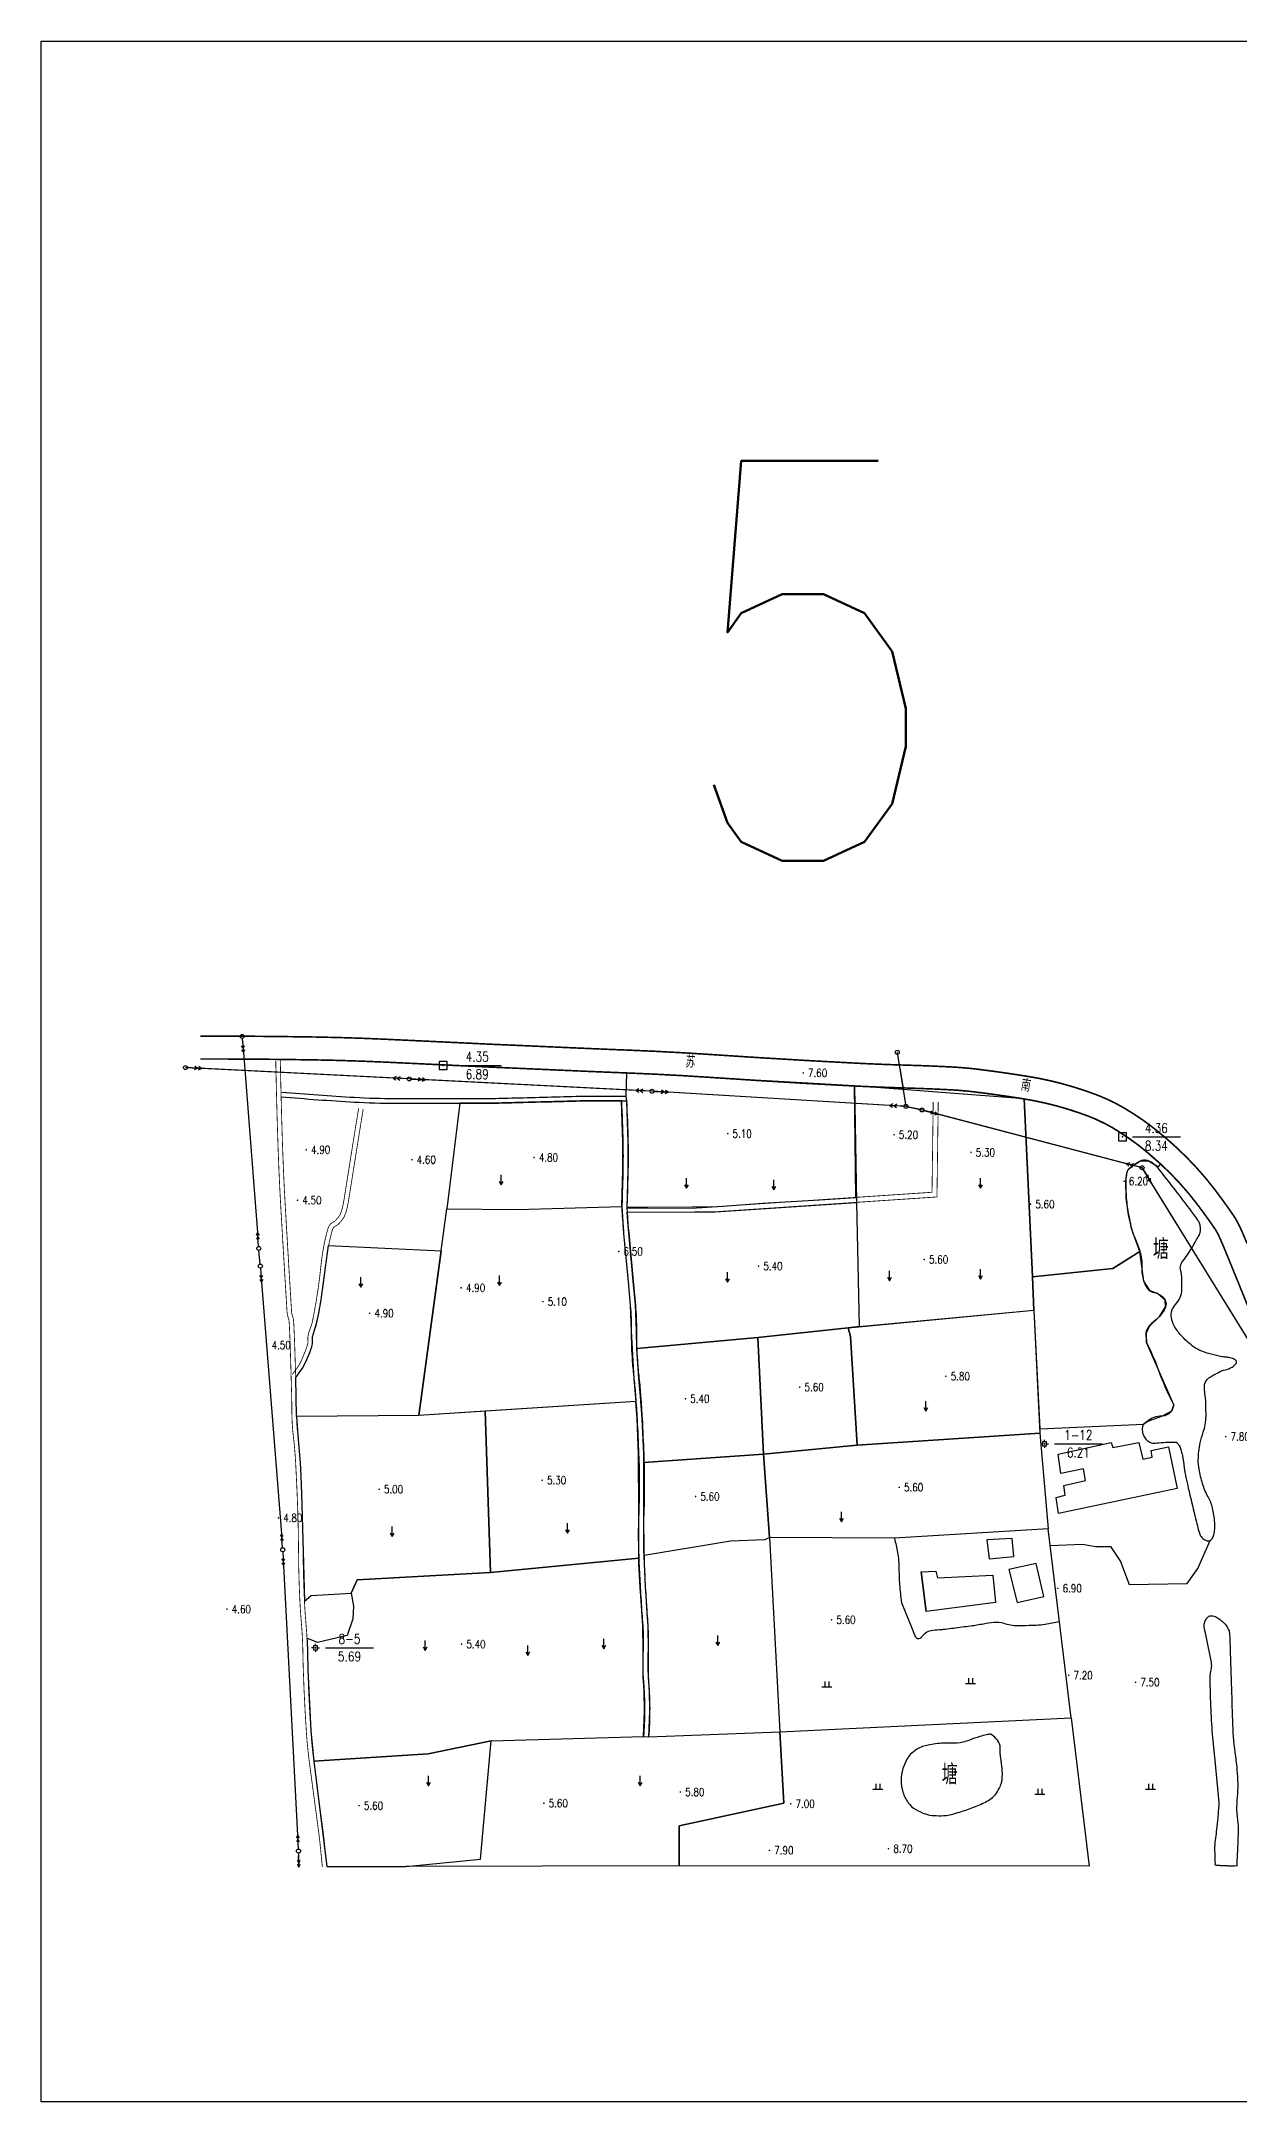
# Model space of a CAD drawing. Extents: x 53960 to 54529, y 63941 to 64456.
# Drawn here: x 53960 to 54259, y 63941 to 64456 of the extents above; entities that cross this region are included whole.
import ezdxf
from ezdxf.enums import TextEntityAlignment as Align

# ---------------------------------------------------------------- set-up
doc = ezdxf.new("R2010")
doc.units = 0
doc.header["$PDSIZE"] = 0.2
doc.linetypes.add('X2', pattern=[10, 8, -2])
doc.linetypes.add('X3', pattern=[5, 4, -1])
doc.layers.get('0').update_dxf_attribs({"linetype": 'CONTINUOUS'})
doc.layers.add('ASSIST', color=7, linetype='CONTINUOUS', plot=False)
for name, color, linetype in [('DLSS', 4, 'CONTINUOUS'), ('DMTZ', 3, 'CONTINUOUS'), ('GCD', 1, 'CONTINUOUS'), ('GXYZ', 2, 'CONTINUOUS'), ('JMD', 6, 'CONTINUOUS'), ('KZD', 1, 'CONTINUOUS'), ('SXSS', 5, 'CONTINUOUS'), ('ZBTZ', 3, 'CONTINUOUS')]:
    doc.layers.add(name, color=color, linetype=linetype)
doc.styles.add('HZ', font='rs.shx', dxfattribs={"width": 0.8, "bigfont": 'hztxt.shx'})
doc.linetypes.add('10421', pattern='A,2,[150,AAA.SHX,S=1,R=0,X=0,Y=1],1e-11', length=2)
doc.linetypes.add('1161', pattern='A,0,[149,AAA.SHX,S=0.15,R=0,X=0,Y=0],-1.6', length=1.6)
doc.linetypes.add('833', pattern='A,2,[150,AAA.SHX,S=0.8,R=0,X=0,Y=0.8],2,[150,AAA.SHX,S=2,R=0,X=0,Y=2],1e-11', length=4)
doc.linetypes.add('833a', pattern='A,2,[150,AAA.SHX,S=0.8,R=0,X=0,Y=0],2,[150,AAA.SHX,S=2,R=0,X=0,Y=0],1e-11', length=4)
picture_1 = doc.add_image_def('image1.bmp', size_in_pixel=(2012, 1793))

# ---------------------------------------------------------------- blocks, each defined once
blk = doc.blocks.new('gc170')
at = {"linetype": 'Continuous'}
blk.add_circle((0, 0), 0.5, dxfattribs=at)
blk = doc.blocks.new('gc013a')
at = {"linetype": 'Continuous'}
blk.add_line((0.5, 0), (4, 0), dxfattribs=at)
at = {"linetype": 'Continuous', "flags": 128}
for points in [[(2.31, -0.4), (3, 0), (2.31, 0.4)], [(3.31, -0.4), (4, 0), (3.31, 0.4)]]:
    blk.add_lwpolyline(points, dxfattribs=at)
blk = doc.blocks.new('GC200')
at = {"linetype": 'Continuous', "const_width": 0.2, "flags": 128}
blk.add_lwpolyline([(-0.1, 0, 1), (0.1, 0, 1)], format="xyb", close=True, dxfattribs=at)
blk = doc.blocks.new('gc259')
at = {"linetype": 'Continuous', "flags": 128}
for points in [[(-0.5, 0), (-1, 0)], [(-0.5, -0.5), (0.5, -0.5), (0.5, 0.5), (-0.5, 0.5), (-0.5, -0.5)], [(0, 0.5), (0, 1)], [(0.5, 0), (1, 0)], [(0, -0.5), (0, -1)]]:
    blk.add_lwpolyline(points, dxfattribs=at)
at = {"linetype": 'Continuous'}
blk.add_point((0, 0), dxfattribs=at)
blk = doc.blocks.new('gc261')
blk.add_lwpolyline([(-1, -1), (1, -1), (1, 1), (-1, 1)], close=True)
blk.add_point((0, 0))
blk = doc.blocks.new('gc120')
for p, q in [((-0.5, 0.87), (0, 0)), ((0, 0), (0, 2.5)), ((0, 0), (0.5, 0.87))]:
    blk.add_line(p, q)
blk = doc.blocks.new('gc119')
for p, q in [((-1.25, 0), (1.25, 0)), ((-0.5, 1.3), (-0.5, 0)), ((0.5, 1.3), (0.5, 0))]:
    blk.add_line(p, q)

msp = doc.modelspace()

# ---------------------------------------------------------------- linework, layer by layer
at = {"linetype": 'Continuous', "flags": 128}
msp.add_lwpolyline([(54027.78, 64026.42), (54031.05, 64000.05)], dxfattribs=at)
at = {"layer": 'ASSIST', "linetype": 'Continuous', "flags": 128}
for points in [[(54173.65, 64203.57), (54175.81, 64190.07)], [(54386.31, 64000.15), (54339.81, 64035.16), (54291.7, 64072.44), (54266.88, 64122.85), (54234.86, 64174.73), (54179.83, 64189.17), (54175.81, 64190.07), (54112.35, 64193.86), (54051.63, 64196.94), (53995.71, 64199.78)]]:
    msp.add_lwpolyline(points, dxfattribs=at)
at = {"layer": 'DLSS', "linetype": 'Continuous', "flags": 128}
for points, const_width in [([(53999.39, 64207.64, -0.004565), (54028.13, 64207.41, -0.007392), (54045.98, 64206.84, -0.000122), (54071.14, 64205.65, 0.000838), (54074.79, 64205.49, 0.000111), (54097.33, 64204.5, 0.000607), (54101.43, 64204.33, 0.000861), (54102.84, 64204.27, -0.000364), (54106.23, 64204.14, -0.007144), (54127.1, 64203.03, 0.004085), (54163.21, 64200.88, 0.005707), (54175.26, 64200.4, -0.005833), (54187.31, 64199.92, -0.017954), (54193.82, 64199.35, -0.008928), (54206.22, 64197.58, -0.025484), (54214.89, 64195.73, -0.025097), (54223.44, 64192.98, -0.041473), (54230.16, 64189.78, -0.032899), (54237.56, 64184.79, -0.032222), (54245.98, 64177.35, -0.033319), (54253.15, 64169.12, -0.012694), (54257.7, 64162.81, -0.043034), (54259.27, 64160.02, -0.009657), (54261.11, 64155.77, -0.001719)], 0.4), ([(54019.41, 64201.58, 0.003935), (54020, 64179.28, 0.005903), (54020.69, 64164.43, 0.000808), (54022.22, 64138.87, 0.033636), (54022.3, 64138.26, 0.038339), (54022.55, 64137.38, -0.058342), (54022.69, 64136.79, -0.017544), (54022.81, 64135.21, -0.003937), (54023.08, 64128.18, -0.000357), (54023.33, 64119.86, -0.001335), (54023.39, 64117.64, -0.00525), (54023.42, 64114.98, 0.005635), (54023.45, 64112.51, 0.023433), (54023.8, 64107.76, -0.016239), (54024.39, 64100.93, -0.00146), (54024.55, 64097.75, -0.00103), (54024.75, 64093.24, -0.009768), (54025.1, 64078.83, 0.011337), (54025.44, 64066.41, 0.00907), (54025.81, 64060.98, -0.010919), (54026.11, 64056.47, -0.006682), (54026.19, 64053.71, 0.004106), (54026.29, 64049.24, 0.008193), (54027.04, 64033.94, 0.016602), (54027.78, 64026.42, 0.000159), (54028.38, 64021.89, 0.000179), (54028.92, 64017.86, 0.000088), (54029.17, 64016.02, -0.000025), (54030.02, 64009.63, -0.006644), (54030.42, 64006.29, -0.003571), (54031.05, 64000.05)], 0.2), ([(54040.13, 64189.38, 0.000283), (54039.03, 64182.57, 0.00056), (54038.48, 64179.13, 0.000243), (54037.04, 64170.05, -0.000659), (54036.5, 64166.71, -0.023609), (54035.96, 64164.1, -0.040118), (54035.44, 64162.62, -0.053243), (54035.09, 64162, -0.02608), (54034.18, 64160.88, -0.103392), (54033.13, 64160.1, 0.182644), (54032.59, 64159.56, 0.027554), (54032.39, 64159.05, 0.016848), (54032.14, 64158.18, 0.00524), (54031.77, 64156.61, 0.006473), (54031.5, 64155.33, 0.024395), (54030.68, 64149.81, -0.016676), (54029.6, 64141.71, -0.003717), (54029.03, 64138.41, -0.005345), (54028.58, 64136.11, -0.049223), (54027.97, 64134.14, 0.058503), (54027.49, 64132.46, 0.075778), (54027.47, 64131.5, -0.089043), (54027.44, 64130.68, -0.017936), (54027.27, 64130.02, -0.011324), (54026.94, 64128.99, -0.013691), (54026.76, 64128.51, -0.002818), (54025.8, 64126.21, -0.043572), (54024.94, 64124.6, -0.028101), (54023.28, 64122.33)], 0.2)]:
    msp.add_lwpolyline(points, format="xyb", dxfattribs=dict(at, const_width=const_width))
msp.add_lwpolyline([(53999.39, 64201.92, 0.4, 0.4, -0.004565), (54028.04, 64201.69, 0.4, 0.4, -0.007392), (54045.71, 64201.13, 0.4, 0.4, -0.000122), (54070.87, 64199.94, 0.4, 0.4, 0.000838), (54074.54, 64199.78, 0.4, 0.4, 0.000111), (54097.08, 64198.79, 0.4, 0.4, 0.000607), (54101.2, 64198.62, 0.4, 0.4, 0.000861), (54102.63, 64198.56, 0.4, 0.4, -0.000364), (54106.01, 64198.43, 0.4, 0.4, -0.007144), (54126.72, 64197.33, 0.4, 0.4, 0.004085), (54162.92, 64195.17, 0.4, 0.4, 0.005707), (54175.1, 64194.69, 0.4, 0.4, -0.005833), (54187.02, 64194.21, 0.4, 0.4, -0.017954), (54193.12, 64193.67, 0.4, 0.4, -0.008928), (54205.31, 64191.94, 0.4, 0.4, -0.025484), (54213.41, 64190.21, 0.4, 0.4, -0.025097), (54221.42, 64187.63, 0.4, 0.4, -0.041473), (54227.28, 64184.84, 0.4, 0.4, -0.032899), (54234.06, 64180.27, 0.4, 0.4, -0.032222), (54241.93, 64173.32, 0.4, 0.4, -0.033319), (54248.6, 64165.66, 0.4, 0.4, -0.012694), (54252.98, 64159.59, 0.4, 0.4, -0.043034), (54254.07, 64157.66, 0.4, 0.4, -0.009657), (54255.81, 64153.61, 0.4, 0.4, -0.001719), (54265.12, 64130.65, 0.4, 0.4, -0.006668)], format="xyseb", dxfattribs=at)
at = {"layer": 'DLSS', "linetype": 'X3', "const_width": 0.2, "flags": 128}
msp.add_lwpolyline([(54018.27, 64201.55, 0.003935), (54018.87, 64179.24, 0.005903), (54019.56, 64164.36, 0.000808), (54021.09, 64138.8, 0.033636), (54021.19, 64138.04, 0.038339), (54021.48, 64136.99, -0.058342), (54021.56, 64136.66, -0.017544), (54021.68, 64135.16, -0.003937), (54021.95, 64128.15, -0.000357), (54022.19, 64119.83, -0.001335), (54022.25, 64117.61, -0.00525), (54022.29, 64114.98, 0.005635), (54022.32, 64112.48, 0.023433), (54022.67, 64107.63, -0.016239), (54023.25, 64100.87, -0.00146), (54023.41, 64097.7, -0.00103), (54023.62, 64093.19, -0.009768), (54023.97, 64078.82, 0.011337), (54024.31, 64066.35, 0.00907), (54024.68, 64060.88, -0.010919), (54024.97, 64056.42, -0.006682), (54025.05, 64053.7, 0.004106), (54025.16, 64049.2, 0.008193), (54025.91, 64033.87, 0.016602), (54026.66, 64026.27, 0.000159), (54027.26, 64021.74, 0.000179), (54027.79, 64017.71, 0.000088), (54028.04, 64015.87, -0.000025), (54028.9, 64009.48, -0.006644), (54029.3, 64006.17, -0.003571), (54029.92, 63999.95, -0.003571)], format="xyb", dxfattribs=at)
msp.add_lwpolyline([(54182.64, 64191.18), (54182.34, 64168.6), (54128.13, 64164.97), (54106.11, 64164.87)], dxfattribs=at)
at = {"layer": 'DLSS', "linetype": 'Continuous', "const_width": 0.2, "flags": 128}
msp.add_lwpolyline([(54183.89, 64191.16), (54183.58, 64167.43), (54128.18, 64163.72), (54106.11, 64163.61)], dxfattribs=at)
at = {"layer": 'DLSS', "linetype": 'X2', "const_width": 0.2, "flags": 128}
msp.add_lwpolyline([(54038.99, 64189.56, 0.000283), (54037.88, 64182.75, 0.00056), (54037.33, 64179.31, 0.000243), (54035.89, 64170.23, -0.000659), (54035.36, 64166.89, -0.023609), (54034.84, 64164.39, -0.040118), (54034.38, 64163.08, -0.053243), (54034.15, 64162.68, -0.02608), (54033.32, 64161.65, -0.103392), (54032.65, 64161.16, 0.182644), (54031.53, 64160.04, 0.027554), (54031.29, 64159.4, 0.016848), (54031.02, 64158.46, 0.00524), (54030.64, 64156.86, 0.006473), (54030.36, 64155.55, 0.024395), (54029.53, 64149.92, -0.016676), (54028.46, 64141.9, -0.003717), (54027.89, 64138.61, -0.005345), (54027.45, 64136.35, -0.049223), (54026.9, 64134.59, 0.058503), (54026.34, 64132.65, 0.075778), (54026.33, 64131.34, -0.089043), (54026.31, 64130.93, -0.017936), (54026.16, 64130.35, -0.011324), (54025.84, 64129.37, -0.013691), (54025.68, 64128.95, -0.002818), (54024.73, 64126.66, -0.043572), (54023.97, 64125.23, -0.028101), (54022.39, 64123.07, -0.028101)], format="xyb", dxfattribs=at)
at = {"layer": 'DMTZ', "linetype": '10421', "flags": 128}
for points in [[(54141.7, 64082.28), (54144.26, 64033.76)], [(54119.09, 64000.22), (54119.13, 64010.21), (54145.29, 64015.9), (54144.26, 64033.76)]]:
    msp.add_lwpolyline(points, dxfattribs=at)
at = {"layer": 'GXYZ', "linetype": 'Continuous'}
for p, q in [((54010.18, 64203.56), (54013.72, 64158.54)), ((54047.64, 64197.14), (53999.71, 64199.58)), ((54108.35, 64194.06), (54055.63, 64196.74)), ((54174.29, 64199.62), (54175.18, 64194.02)), ((54171.82, 64190.31), (54116.34, 64193.62)), ((54175.93, 64190.05), (54179.72, 64189.19)), ((54230.99, 64175.75), (54183.7, 64188.15)), ((54264.77, 64126.26), (54236.96, 64171.33)), ((54014.39, 64150.57), (54014.07, 64154.13)), ((54014.74, 64146.16), (54019.7, 64083.24)), ((54020.22, 64075.26), (54023.75, 64007.92)), ((54024.02, 63999.92), (54023.98, 64002.57))]:
    msp.add_line(p, q, dxfattribs=at)
at = {"layer": 'JMD', "linetype": 'Continuous', "flags": 128}
for points in [[(54213.86, 64103.12), (54227.12, 64106.08), (54227.55, 64104.84), (54234.06, 64106.08), (54235.04, 64101.91), (54237.36, 64102.36), (54237.16, 64104.08), (54241.42, 64104.99), (54243.62, 64094.56), (54214, 64088.34), (54213.36, 64092.31), (54215.63, 64092.85), (54215.27, 64095.33), (54220.67, 64096.59), (54220.22, 64099.43), (54214.57, 64098.34)], [(54196.04, 64081.75), (54196.61, 64077), (54202.78, 64077.58), (54202.41, 64082.03)], [(54179.66, 64073.76), (54183.27, 64073.89), (54183.72, 64072.25), (54197.53, 64072.91), (54198.19, 64066.08), (54180.87, 64063.8)], [(54179.66, 64073.76), (54180.87, 64063.8)], [(54201.55, 64074.34), (54203.6, 64066.05), (54210.31, 64067.53), (54208.39, 64075.84)]]:
    msp.add_lwpolyline(points, close=True, dxfattribs=at)
at = {"layer": 'KZD', "linetype": 'Continuous'}
for p, q in [((54062.64, 64200.3), (54074.64, 64200.3)), ((54232.43, 64182.42), (54244.43, 64182.42)), ((54212.92, 64105.72), (54224.92, 64105.72)), ((54030.71, 64054.76), (54042.71, 64054.76))]:
    msp.add_line(p, q, dxfattribs=at)
at = {"layer": 'SXSS', "linetype": '833a', "flags": 128}
for points in [[(54019.69, 64192.47, 0.007754), (54037.89, 64191.16, 0.013895), (54048.08, 64190.86, 0.000282), (54070.18, 64190.85, 0.004324), (54071.62, 64190.86, 0.002528), (54078.1, 64191.01, -0.001006), (54094.37, 64191.42, -0.005846), (54097.33, 64191.45, -0.002046), (54105.77, 64191.42)], [(54104.69, 64191.43, -0.00679), (54105.05, 64181.11, -0.010322), (54105.05, 64174.33, -0.004234), (54104.8, 64165.41, 0.024491), (54104.82, 64163.86, 0.003864), (54105.01, 64161.1, 0.003815), (54105.25, 64158.31), (54106.44, 64145.36), (54106.9, 64140.33, -0.02541), (54107.16, 64133.99, 0.02113), (54107.41, 64126.37, 0.00835), (54107.81, 64122, -0.008009), (54108.23, 64117.44, -0.005685), (54108.59, 64111.94, -0.003557), (54109, 64103.13, -0.019219), (54109.01, 64088.6, 0.021793), (54109.08, 64075.79, 0.001165), (54109.39, 64069.84, 0.002063), (54109.59, 64066.48, 0.003315), (54109.8, 64063.33, -0.003378), (54110.02, 64060.25, -0.025454), (54110.09, 64054.13, 0.022678), (54110.12, 64047.26, 0.004379), (54110.17, 64046.5, -0.00131), (54110.34, 64043.94, -0.018344), (54110.47, 64038.93, -0.01442), (54110.22, 64032.56)]]:
    msp.add_lwpolyline(points, format="xyb", dxfattribs=at)
at = {"layer": 'SXSS', "linetype": '833', "flags": 128}
for points in [[(54019.79, 64193.66, 0.007754), (54037.96, 64192.34, 0.013895), (54048.08, 64192.05, 0.000282), (54070.18, 64192.04, 0.004324), (54071.6, 64192.05, 0.002528), (54078.07, 64192.19, -0.001006), (54094.34, 64192.61, -0.005846), (54097.33, 64192.64, -0.002046), (54105.78, 64192.61, -0.002046)], [(54105.96, 64191.49, -0.00679), (54106.32, 64181.14, -0.010322), (54106.33, 64174.3, -0.004234), (54106.07, 64165.36, 0.024491), (54106.09, 64163.94, 0.003864), (54106.28, 64161.2, 0.003815), (54106.51, 64158.43), (54107.71, 64145.48), (54108.17, 64140.44, -0.02541), (54108.44, 64133.98, 0.02113), (54108.68, 64126.46, 0.00835), (54109.08, 64122.13, -0.008009), (54109.5, 64117.54, -0.005685), (54109.86, 64112, -0.003557), (54110.27, 64103.18, -0.019219), (54110.28, 64088.55, 0.021793), (54110.35, 64075.85, 0.001165), (54110.66, 64069.9, 0.002063), (54110.86, 64066.56, 0.003315), (54111.07, 64063.43, -0.003378), (54111.29, 64060.33, -0.025454), (54111.36, 64054.08, 0.022678), (54111.4, 64047.33, 0.004379), (54111.44, 64046.58, -0.00131), (54111.61, 64044.02, -0.018344), (54111.75, 64038.92, -0.01442), (54111.5, 64032.48, -0.01442)]]:
    msp.add_lwpolyline(points, format="xyb", dxfattribs=at)
at = {"layer": 'SXSS', "linetype": 'Continuous', "flags": 128}
for points in [[(54233.14, 64175.66, 0.025953), (54232.01, 64174.87, 0.046522), (54231.45, 64174.35, 0.127023), (54231.06, 64173.58, 0.048647), (54230.79, 64171.39, 0.02692), (54230.91, 64167.16, 0.026693), (54231.5, 64162.93, 0.005071), (54231.93, 64160.8, 0.008527), (54232.22, 64159.55, 0.043749), (54233.02, 64157.23, -0.028903), (54234.33, 64153.76, -0.092104), (54234.79, 64149.91, 0.101258), (54235.28, 64146.4, 0.060318), (54236.14, 64144.66, 0.107915), (54236.92, 64143.9, 0.107101), (54237.71, 64143.61, -0.08568), (54238.72, 64143.3, -0.06196), (54240.09, 64142.36, -0.108215), (54240.66, 64141.59, -0.097394), (54240.84, 64140.8, -0.093284), (54240.71, 64139.96, -0.056021), (54240.2, 64138.92, -0.037834), (54239.17, 64137.54, -0.057646), (54237.82, 64136.32, 0.069158), (54236.72, 64135.27, 0.047663), (54236.09, 64134.31, 0.063647), (54235.79, 64133.5, 0.07751), (54235.77, 64133.25, 0.008639), (54236, 64131.01, -0.034739), (54239.4, 64122.85, 0.023698), (54242.76, 64115.48, -0.030649), (54242.49, 64114.43, -0.067734), (54242.27, 64113.99, -0.250983), (54239.81, 64112.66, 0.171941), (54236.09, 64111.33, 0.011311), (54235.24, 64110.61, 0.063056), (54235.11, 64110.46, 0.109871), (54234.95, 64110.05, 0.049978), (54234.9, 64109.1, 0.085239), (54235.17, 64107.88, 0.089217), (54235.81, 64106.87, 0.075994), (54236.77, 64106.1, 0.13003), (54237.48, 64105.91, 0.026746), (54239.02, 64105.98, -0.017014), (54241.43, 64106.14, -0.003224), (54242.73, 64106.17, -0.012865), (54243.06, 64106.17, -0.166218), (54243.59, 64105.97, -0.104697), (54244.14, 64105.28, -0.040195), (54244.54, 64104.29, -0.027625), (54244.92, 64102.78, -0.01565), (54245.41, 64099.69, 0.020529), (54245.81, 64097.34, 0.004342), (54246.41, 64094.66, 0.001671), (54248.05, 64087.71, 0.005446), (54248.68, 64085.19, 0.007628), (54249.17, 64083.41, 0.113127), (54249.79, 64082.31, 0.113859), (54250.82, 64081.6, 0.095274), (54251.48, 64081.47, 0.13564), (54251.94, 64081.6, 0.119663), (54252.41, 64082.06, 0.079307), (54252.79, 64082.97, 0.040595), (54253.02, 64084.42, 0.036398), (54253.03, 64086.06, 0.021588), (54252.82, 64087.91, 0.022163), (54252.46, 64089.68, 0.066535), (54251.37, 64092.44, -0.055083), (54249.98, 64095.73, -0.028169), (54249.1, 64099.42, -0.046733), (54248.91, 64101.69, -0.024928), (54249.04, 64103.8, -0.023912), (54249.38, 64105.97, -0.038926), (54250.16, 64108.65, 0.055689), (54250.64, 64110.55, 0.01036), (54250.8, 64111.86, 0.01823), (54250.84, 64112.61, 0.01082), (54250.84, 64113.28, 0.002661), (54250.78, 64115.99, 0.029573), (54250.57, 64118.27, -0.038219), (54250.44, 64120.04, -0.100577), (54250.65, 64121.02, -0.094835), (54251.24, 64121.9, -0.056175), (54251.89, 64122.42, -0.021563), (54253.77, 64123.49, -0.059525), (54255.76, 64124.24, 0.073959), (54257.35, 64124.89, 0.102208), (54258.37, 64125.82, 0.282217), (54258.42, 64126.35, 0.152098), (54257.99, 64126.79, 0.073756), (54256.82, 64127.21, 0.025755), (54255.74, 64127.37, -0.021978), (54254.47, 64127.56, -0.026196), (54251.78, 64128.21, -0.025893), (54249.15, 64129.15, -0.071384), (54247.5, 64130.14, -0.035056), (54244.64, 64132.79, -0.061888), (54242.88, 64135.23, -0.087467), (54242.18, 64137.25, -0.235392), (54243.23, 64140.54, 0.192846), (54244.8, 64144.36, 0.006216), (54244.79, 64146.74, 0.013926), (54244.74, 64147.8, 0.05793), (54244.43, 64149.42, -0.141773), (54244.42, 64150.1, -0.098592), (54244.99, 64151.28, 0.030616), (54247.32, 64154.74, 0.002631), (54248.89, 64157.45, 0.013728), (54249.17, 64157.97, 0.074108), (54249.4, 64158.68, 0.057237), (54249.45, 64159.64, 0.062762), (54249.27, 64160.64, 0.065279), (54248.85, 64161.53, 0.016805), (54247.82, 64163.01, 0.004279), (54243.55, 64168.66, 0.002408), (54240.71, 64172.32, 0.004541), (54239.18, 64174.23, 0.052796), (54237.69, 64175.71, 0.078234), (54236.45, 64176.42, 0.091246), (54235.43, 64176.61, 0.103823), (54234.53, 64176.42, 0.021351), (54233.96, 64176.14, 0.0144)], [(54253.39, 64000.29, -0.449451), (54253.18, 64000.87, -0.001804), (54253.04, 64005.01, -0.008935), (54253.57, 64009.41, 0.014278), (54253.87, 64012.17, 0.003945), (54254.12, 64015.68, 0.040047), (54254.12, 64016.02), (54253.28, 64024.8), (54252.48, 64033.23, -0.011306), (54252.24, 64036.55, -0.005), (54251.94, 64044.05, -0.002869), (54251.91, 64045.19, -0.001833), (54251.88, 64046.98, -0.061574), (54252.17, 64049.55, 0.10952), (54252.19, 64051.02), (54250.84, 64057.65), (54250.38, 64059.89, -0.100962), (54250.38, 64060.61, -0.061423), (54250.76, 64061.73, -0.124953), (54251.4, 64062.5, -0.159644), (54252.16, 64062.75, -0.087055), (54252.91, 64062.61, -0.057051), (54253.95, 64062.09, -0.033392), (54255, 64061.3, -0.047421), (54255.63, 64060.63, -0.060986), (54256.49, 64059.22, -0.094548), (54256.73, 64058.18, -0.001871), (54256.78, 64057.01, -0.000898), (54256.87, 64054.57, -0.001446), (54257.19, 64044.57, 0.001588), (54257.48, 64035.47, 0.027303), (54258.19, 64027.61, -0.031093), (54258.76, 64020.71, -0.030506), (54258.62, 64017.4, 0.031491), (54258.5, 64014.2, 0.030322), (54258.78, 64010.83, -0.045951), (54258.9, 64008.61), (54258.74, 64004.35), (54258.57, 64001.11, -0.018333), (54258.54, 64000.24, -0.144886), (54258.08, 64000.2, 0.009394), (54257.54, 64000.16, -0.021136), (54257.3, 64000.15, -0.009317), (54256.87, 64000.15, -0.007071), (54256.31, 64000.18, -0.008897), (54255.9, 64000.21, 0.010939), (54255.56, 64000.23, 0.022915), (54255.2, 64000.23, -0.021662), (54254.81, 64000.23, -0.025073), (54254.47, 64000.26, 0.031354), (54254.19, 64000.28, 0.007859), (54254.05, 64000.28, -0.003456), (54253.71, 64000.28, -0.007701), (54253.62, 64000.28, -0.003103)], [(54197.07, 64033.13, 0.030342), (54195.96, 64032.97, 0.019457), (54194.27, 64032.54, 0.022052), (54191.68, 64031.66, -0.035026), (54190.04, 64031.14, -0.071886), (54187.2, 64030.89, 0.050839), (54183.19, 64030.7, 0.014477), (54181.36, 64030.37, 0.018658), (54179.96, 64030.02, 0.073309), (54178.54, 64029.37, 0.054251), (54176.9, 64028.03, 0.075773), (54176.06, 64026.87, 0.042572), (54175.08, 64024.52, 0.076817), (54174.64, 64021.62, 0.074428), (54175.08, 64018.63, 0.084781), (54176.41, 64016.01, 0.099826), (54178.26, 64014.33, 0.05308), (54180.71, 64013.2, 0.067721), (54182.79, 64012.8, 0.024542), (54185.24, 64012.78, 0.040507), (54186.71, 64012.97, 0.024465), (54188.81, 64013.52, 0.014363), (54192.32, 64014.72, 0.02211), (54195.67, 64016.16, 0.047162), (54197.14, 64017.05, 0.065293), (54198.19, 64018.06, 0.054482), (54199.12, 64019.54, 0.03121), (54199.69, 64020.9, 0.056804), (54199.86, 64021.69, 0.032794), (54199.92, 64023.36, 0.023154), (54199.75, 64025.71, 0.009219), (54199.57, 64026.96, -0.009687), (54199.41, 64028.15, -0.038165), (54199.37, 64028.98, 0.025213), (54199.35, 64030.24, 0.159992), (54198.32, 64032.07, 0.059124)]]:
    msp.add_lwpolyline(points, format="xyb", close=True, dxfattribs=at)
at = {"layer": 'ZBTZ', "linetype": '1161', "flags": 128}
for points in [[(54105.96, 64198.43), (54105.78, 64192.61), (54105.96, 64191.49), (54106.32, 64181.14), (54106.33, 64174.3), (54106.07, 64164.66), (54123.48, 64164.74), (54130.07, 64165.1), (54140.05, 64165.88), (54154.21, 64166.69), (54163.31, 64167.33), (54162.92, 64195.17)], [(54064.29, 64190.84), (54061.02, 64164.45), (54078.59, 64164.29), (54104.78, 64165.08), (54105.05, 64174.33), (54105.05, 64181.11), (54104.69, 64191.43), (54097.33, 64191.45), (54094.37, 64191.42), (54078.1, 64191.01), (54071.62, 64190.86), (54064.29, 64190.84)], [(54163.47, 64166.08), (54164.09, 64135.02), (54207.79, 64139.11), (54207.42, 64147.48), (54205.4, 64191.93), (54162.92, 64195.17)], [(54207.42, 64147.48), (54227.54, 64149.52), (54234.33, 64153.76), (54233.02, 64157.23), (54232.22, 64159.55), (54231.93, 64160.8), (54231.5, 64162.93), (54230.91, 64167.16), (54230.79, 64171.39), (54231.06, 64173.58), (54231.45, 64174.35), (54232.62, 64175.32), (54233.14, 64175.66), (54233.96, 64176.14), (54234.53, 64176.42), (54236.45, 64176.42), (54237.69, 64175.71), (54238.93, 64175), (54239.5, 64175.61), (54234.06, 64180.27), (54227.28, 64184.84), (54221.42, 64187.63), (54213.41, 64190.21), (54205.4, 64191.93)], [(54108.31, 64116.27), (54054.01, 64112.78), (54061.02, 64164.45), (54078.59, 64164.29), (54104.78, 64165.08), (54105.01, 64161.1), (54105.25, 64158.31), (54106.44, 64145.36), (54106.9, 64140.33), (54107.16, 64133.99), (54107.81, 64122), (54108.31, 64116.27)], [(54106.11, 64163.61), (54128.18, 64163.72), (54163.47, 64166.08), (54164.09, 64135.02), (54161.34, 64134.73), (54138.76, 64132.29), (54108.57, 64129.55), (54108.44, 64133.98), (54108.17, 64140.44), (54107.71, 64145.48), (54106.51, 64158.43), (54106.28, 64161.2)], [(54059.6, 64153.95), (54054.01, 64112.78), (54023.45, 64112.51), (54023.28, 64122.33), (54024.94, 64124.6), (54025.8, 64126.21), (54026.76, 64128.51), (54027.27, 64130.02), (54027.44, 64130.68), (54027.47, 64131.5), (54027.49, 64132.46), (54027.97, 64134.14), (54028.58, 64136.11), (54029.03, 64138.41), (54029.6, 64141.71), (54030.68, 64149.81), (54031.5, 64155.33)], [(54235.24, 64110.61), (54236.09, 64111.33), (54239.81, 64112.66), (54242.27, 64113.99), (54242.76, 64115.48), (54236, 64131.01), (54236, 64133.5), (54236.72, 64135.15), (54239.17, 64137.54), (54240.71, 64139.96), (54240.66, 64141.59), (54238.72, 64143.3), (54236.87, 64143.93), (54235.28, 64146.4), (54234.33, 64153.76), (54227.54, 64149.52), (54207.42, 64147.48), (54207.79, 64139.11), (54209.3, 64109.47)], [(54163.66, 64105.36), (54161.97, 64132.58), (54161.34, 64134.73), (54207.79, 64139.11), (54209.3, 64108.37), (54163.66, 64105.36)], [(54138.76, 64132.29), (54161.34, 64134.73), (54161.97, 64132.58), (54163.66, 64105.36), (54140.2, 64103.11)], [(54108.57, 64129.55), (54138.76, 64132.29), (54140.2, 64103.11), (54110.27, 64101.03), (54110.27, 64103.18), (54109.86, 64112), (54109.5, 64117.54), (54109.08, 64122.13)], [(54025.44, 64066.41), (54027.1, 64067.84), (54037.11, 64068.35), (54038.64, 64071.71), (54071.94, 64073.56), (54070.59, 64113.85), (54054.01, 64112.78), (54023.45, 64112.51), (54023.8, 64107.76), (54024.39, 64100.93), (54024.55, 64097.75), (54024.75, 64093.24), (54025.1, 64078.83)], [(54070.59, 64113.85), (54071.94, 64073.56), (54109.06, 64077.16), (54109.01, 64088.6), (54109, 64103.13), (54108.59, 64111.94), (54108.31, 64116.27)], [(54140.2, 64103.11), (54163.66, 64105.36), (54209.3, 64108.37), (54211.36, 64084.43), (54172.93, 64082.1), (54141.7, 64082.28)], [(54110.27, 64101.03), (54140.2, 64103.11), (54141.7, 64082.28), (54140.58, 64081.71), (54131.95, 64081.38), (54110.35, 64077.77), (54110.28, 64088.55), (54110.27, 64101.03)], [(54144.26, 64033.76), (54217.11, 64037.26), (54211.36, 64084.43), (54172.93, 64082.1), (54141.7, 64082.28), (54144.26, 64033.76)], [(54037.11, 64068.35), (54037.67, 64065.1), (54037.57, 64061.97), (54036.16, 64057.83), (54028.72, 64056.05), (54026.07, 64057.18), (54026.11, 64056.47), (54026.19, 64053.71), (54026.29, 64049.24), (54027.04, 64033.94), (54027.78, 64026.42), (54056.41, 64028.23), (54072.14, 64031.46), (54110.22, 64032.56), (54110.47, 64038.93), (54110.34, 64043.94), (54110.17, 64046.5), (54110.12, 64047.26), (54110.09, 64054.13), (54110.02, 64060.25), (54109.59, 64066.48), (54109.39, 64069.84), (54109.08, 64075.79), (54109.06, 64077.16), (54071.94, 64073.56), (54038.64, 64071.71)], [(54119.09, 64000.22), (54119.13, 64010.21), (54145.29, 64015.9), (54144.26, 64033.76), (54217.11, 64037.26), (54221.64, 64000.17)], [(54027.78, 64026.42), (54031.05, 64000.05), (54050.8, 64000.05), (54069.47, 64001.88), (54072.14, 64031.46), (54056.41, 64028.23), (54027.78, 64026.42)], [(54144.26, 64033.76), (54145.29, 64015.9), (54119.13, 64010.21), (54119.09, 64000.22), (54050.8, 64000.05), (54069.47, 64001.88), (54072.14, 64031.46), (54110.22, 64032.56), (54111.5, 64032.48), (54144.26, 64033.76)]]:
    msp.add_lwpolyline(points, close=True, dxfattribs=at)
for points in [[(54141.7, 64082.28), (54140.58, 64081.71), (54131.95, 64081.38), (54110.35, 64077.77), (54110.35, 64075.85), (54110.66, 64069.9), (54110.86, 64066.56), (54111.07, 64063.43), (54111.29, 64060.33), (54111.36, 64054.08), (54111.4, 64047.33), (54111.61, 64044.02), (54111.75, 64038.92), (54111.5, 64032.48), (54144.26, 64033.76)], [(54211.86, 64080.28), (54219.98, 64080.63), (54223.25, 64080.05), (54226.98, 64080.05), (54229.42, 64076.32), (54231.65, 64070.59), (54246.13, 64070.79), (54248.77, 64074.59), (54251.91, 64081.53)]]:
    msp.add_lwpolyline(points, dxfattribs=at)
msp.add_lwpolyline([(54172.93, 64082.1, -0.018195), (54173.74, 64078.57, -0.034031), (54173.97, 64076.64, -0.007105), (54174.1, 64073.12, 0.011734), (54174.19, 64070.98, 0.012132), (54174.61, 64066.61, 0.067129), (54174.8, 64065.83), (54177.04, 64060.33), (54178.16, 64057.59, 0.604681), (54179.75, 64057.44, -0.227316), (54182.55, 64059.13, -0.005029), (54184.73, 64059.32, 0.011323), (54185.7, 64059.42, 0.001694), (54187.71, 64059.67, 0.000805), (54191.94, 64060.23, 0.013312), (54195.22, 64060.75, -0.01709), (54197.78, 64061.14, -0.112119), (54200.29, 64060.87, 0.08006), (54203.76, 64060.27, 0.01036), (54204.95, 64060.29, 0.003608), (54208.37, 64060.42, 0.026521), (54210.64, 64060.64, 0.016884), (54214.18, 64061.31)], format="xyb", dxfattribs=at)

# ---------------------------------------------------------------- block references
at = {"layer": 'GCD', "linetype": 'Continuous'}
ref = msp.add_blockref('GC200', (54150.13, 64198.43, 7.6), dxfattribs=at)
ref.add_attrib('height', '7.60', dxfattribs={"linetype": 'Continuous', "height": 2, "style": 'HZ', "width": 0.8}).set_placement((54151.33, 64198.43, 7.6), align=Align.MIDDLE_LEFT)
ref = msp.add_blockref('GC200', (54025.9, 64179.23, 4.9), dxfattribs=at)
ref.add_attrib('height', '4.90', dxfattribs={"linetype": 'Continuous', "height": 2, "style": 'HZ', "width": 0.8}).set_placement((54027.1, 64179.23, 4.9), align=Align.MIDDLE_LEFT)
ref = msp.add_blockref('GC200', (54131.27, 64183.25, 5.1), dxfattribs=at)
ref.add_attrib('height', '5.10', dxfattribs={"linetype": 'Continuous', "height": 2, "style": 'HZ', "width": 0.8}).set_placement((54132.47, 64183.25, 5.1), align=Align.MIDDLE_LEFT)
ref = msp.add_blockref('GC200', (54172.86, 64182.99, 5.2), dxfattribs=at)
ref.add_attrib('height', '5.20', dxfattribs={"linetype": 'Continuous', "height": 2, "style": 'HZ', "width": 0.8}).set_placement((54174.06, 64182.99, 5.2), align=Align.MIDDLE_LEFT)
ref = msp.add_blockref('GC200', (54052.3, 64176.74, 4.6), dxfattribs=at)
ref.add_attrib('height', '4.60', dxfattribs={"linetype": 'Continuous', "height": 2, "style": 'HZ', "width": 0.8}).set_placement((54053.5, 64176.74, 4.6), align=Align.MIDDLE_LEFT)
ref = msp.add_blockref('GC200', (54082.85, 64177.3, 4.8), dxfattribs=at)
ref.add_attrib('height', '4.80', dxfattribs={"linetype": 'Continuous', "height": 2, "style": 'HZ', "width": 0.8}).set_placement((54084.05, 64177.3, 4.8), align=Align.MIDDLE_LEFT)
ref = msp.add_blockref('GC200', (54192.09, 64178.56, 5.3), dxfattribs=at)
ref.add_attrib('height', '5.30', dxfattribs={"linetype": 'Continuous', "height": 2, "style": 'HZ', "width": 0.8}).set_placement((54193.29, 64178.56, 5.3), align=Align.MIDDLE_LEFT)
ref = msp.add_blockref('GC200', (54230.36, 64171.35, 6.2), dxfattribs=at)
ref.add_attrib('height', '6.20', dxfattribs={"linetype": 'Continuous', "height": 2, "style": 'HZ', "width": 0.8}).set_placement((54231.56, 64171.35, 6.2), align=Align.MIDDLE_LEFT)
ref = msp.add_blockref('GC200', (54023.72, 64166.61, 4.5), dxfattribs=at)
ref.add_attrib('height', '4.50', dxfattribs={"linetype": 'Continuous', "height": 2, "style": 'HZ', "width": 0.8}).set_placement((54024.92, 64166.61, 4.5), align=Align.MIDDLE_LEFT)
ref = msp.add_blockref('GC200', (54206.97, 64165.61, 5.6), dxfattribs=at)
ref.add_attrib('height', '5.60', dxfattribs={"linetype": 'Continuous', "height": 2, "style": 'HZ', "width": 0.8}).set_placement((54208.17, 64165.61, 5.6), align=Align.MIDDLE_LEFT)
ref = msp.add_blockref('GC200', (54104.03, 64153.81, 6.5), dxfattribs=at)
ref.add_attrib('height', '6.50', dxfattribs={"linetype": 'Continuous', "height": 2, "style": 'HZ', "width": 0.8}).set_placement((54105.23, 64153.81, 6.5), align=Align.MIDDLE_LEFT)
ref = msp.add_blockref('GC200', (54138.98, 64150.14, 5.4), dxfattribs=at)
ref.add_attrib('height', '5.40', dxfattribs={"linetype": 'Continuous', "height": 2, "style": 'HZ', "width": 0.8}).set_placement((54140.18, 64150.14, 5.4), align=Align.MIDDLE_LEFT)
ref = msp.add_blockref('GC200', (54180.39, 64151.8, 5.6), dxfattribs=at)
ref.add_attrib('height', '5.60', dxfattribs={"linetype": 'Continuous', "height": 2, "style": 'HZ', "width": 0.8}).set_placement((54181.59, 64151.8, 5.6), align=Align.MIDDLE_LEFT)
ref = msp.add_blockref('GC200', (54064.63, 64144.71, 4.9), dxfattribs=at)
ref.add_attrib('height', '4.90', dxfattribs={"linetype": 'Continuous', "height": 2, "style": 'HZ', "width": 0.8}).set_placement((54065.83, 64144.71, 4.9), align=Align.MIDDLE_LEFT)
ref = msp.add_blockref('GC200', (54041.76, 64138.35, 4.9), dxfattribs=at)
ref.add_attrib('height', '4.90', dxfattribs={"linetype": 'Continuous', "height": 2, "style": 'HZ', "width": 0.8}).set_placement((54042.96, 64138.35, 4.9), align=Align.MIDDLE_LEFT)
ref = msp.add_blockref('GC200', (54085.07, 64141.26, 5.1), dxfattribs=at)
ref.add_attrib('height', '5.10', dxfattribs={"linetype": 'Continuous', "height": 2, "style": 'HZ', "width": 0.8}).set_placement((54086.27, 64141.26, 5.1), align=Align.MIDDLE_LEFT)
ref = msp.add_blockref('GC200', (54016.02, 64130.39, 4.5), dxfattribs=at)
ref.add_attrib('height', '4.50', dxfattribs={"linetype": 'Continuous', "height": 2, "style": 'HZ', "width": 0.8}).set_placement((54017.22, 64130.39, 4.5), align=Align.MIDDLE_LEFT)
ref = msp.add_blockref('GC200', (54185.81, 64122.61, 5.8), dxfattribs=at)
ref.add_attrib('height', '5.80', dxfattribs={"linetype": 'Continuous', "height": 2, "style": 'HZ', "width": 0.8}).set_placement((54187.01, 64122.61, 5.8), align=Align.MIDDLE_LEFT)
ref = msp.add_blockref('GC200', (54149.27, 64119.89, 5.6), dxfattribs=at)
ref.add_attrib('height', '5.60', dxfattribs={"linetype": 'Continuous', "height": 2, "style": 'HZ', "width": 0.8}).set_placement((54150.47, 64119.89, 5.6), align=Align.MIDDLE_LEFT)
ref = msp.add_blockref('GC200', (54120.7, 64116.98, 5.4), dxfattribs=at)
ref.add_attrib('height', '5.40', dxfattribs={"linetype": 'Continuous', "height": 2, "style": 'HZ', "width": 0.8}).set_placement((54121.9, 64116.98, 5.4), align=Align.MIDDLE_LEFT)
ref = msp.add_blockref('GC200', (54255.79, 64107.52, 7.8), dxfattribs=at)
ref.add_attrib('height', '7.80', dxfattribs={"linetype": 'Continuous', "height": 2, "style": 'HZ', "width": 0.8}).set_placement((54256.99, 64107.52, 7.8), align=Align.MIDDLE_LEFT)
ref = msp.add_blockref('GC200', (54084.89, 64096.61, 5.3), dxfattribs=at)
ref.add_attrib('height', '5.30', dxfattribs={"linetype": 'Continuous', "height": 2, "style": 'HZ', "width": 0.8}).set_placement((54086.09, 64096.61, 5.3), align=Align.MIDDLE_LEFT)
ref = msp.add_blockref('GC200', (54044.12, 64094.36, 5), dxfattribs=at)
ref.add_attrib('height', '5.00', dxfattribs={"linetype": 'Continuous', "height": 2, "style": 'HZ', "width": 0.8}).set_placement((54045.32, 64094.36, 5), align=Align.MIDDLE_LEFT)
ref = msp.add_blockref('GC200', (54123.23, 64092.55, 5.6), dxfattribs=at)
ref.add_attrib('height', '5.60', dxfattribs={"linetype": 'Continuous', "height": 2, "style": 'HZ', "width": 0.8}).set_placement((54124.43, 64092.55, 5.6), align=Align.MIDDLE_LEFT)
ref = msp.add_blockref('GC200', (54174.15, 64094.85, 5.6), dxfattribs=at)
ref.add_attrib('height', '5.60', dxfattribs={"linetype": 'Continuous', "height": 2, "style": 'HZ', "width": 0.8}).set_placement((54175.35, 64094.85, 5.6), align=Align.MIDDLE_LEFT)
ref = msp.add_blockref('GC200', (54018.93, 64087.2, 4.8), dxfattribs=at)
ref.add_attrib('height', '4.80', dxfattribs={"linetype": 'Continuous', "height": 2, "style": 'HZ', "width": 0.8}).set_placement((54020.13, 64087.2, 4.8), align=Align.MIDDLE_LEFT)
ref = msp.add_blockref('GC200', (54213.79, 64069.6, 6.9), dxfattribs=at)
ref.add_attrib('height', '6.90', dxfattribs={"linetype": 'Continuous', "height": 2, "style": 'HZ', "width": 0.8}).set_placement((54214.99, 64069.6, 6.9), align=Align.MIDDLE_LEFT)
ref = msp.add_blockref('GC200', (54006.07, 64064.39, 4.6), dxfattribs=at)
ref.add_attrib('height', '4.60', dxfattribs={"linetype": 'Continuous', "height": 2, "style": 'HZ', "width": 0.8}).set_placement((54007.27, 64064.39, 4.6), align=Align.MIDDLE_LEFT)
ref = msp.add_blockref('GC200', (54157.24, 64061.72, 5.6), dxfattribs=at)
ref.add_attrib('height', '5.60', dxfattribs={"linetype": 'Continuous', "height": 2, "style": 'HZ', "width": 0.8}).set_placement((54158.44, 64061.72, 5.6), align=Align.MIDDLE_LEFT)
ref = msp.add_blockref('GC200', (54064.73, 64055.64, 5.4), dxfattribs=at)
ref.add_attrib('height', '5.40', dxfattribs={"linetype": 'Continuous', "height": 2, "style": 'HZ', "width": 0.8}).set_placement((54065.93, 64055.64, 5.4), align=Align.MIDDLE_LEFT)
ref = msp.add_blockref('GC200', (54216.51, 64047.86, 7.2), dxfattribs=at)
ref.add_attrib('height', '7.20', dxfattribs={"linetype": 'Continuous', "height": 2, "style": 'HZ', "width": 0.8}).set_placement((54217.71, 64047.86, 7.2), align=Align.MIDDLE_LEFT)
ref = msp.add_blockref('GC200', (54233.23, 64046.11, 7.5), dxfattribs=at)
ref.add_attrib('height', '7.50', dxfattribs={"linetype": 'Continuous', "height": 2, "style": 'HZ', "width": 0.8}).set_placement((54234.43, 64046.11, 7.5), align=Align.MIDDLE_LEFT)
ref = msp.add_blockref('GC200', (54039.11, 64015.26, 5.6), dxfattribs=at)
ref.add_attrib('height', '5.60', dxfattribs={"linetype": 'Continuous', "height": 2, "style": 'HZ', "width": 0.8}).set_placement((54040.31, 64015.26, 5.6), align=Align.MIDDLE_LEFT)
ref = msp.add_blockref('GC200', (54085.3, 64015.88, 5.6), dxfattribs=at)
ref.add_attrib('height', '5.60', dxfattribs={"linetype": 'Continuous', "height": 2, "style": 'HZ', "width": 0.8}).set_placement((54086.5, 64015.88, 5.6), align=Align.MIDDLE_LEFT)
ref = msp.add_blockref('GC200', (54119.44, 64018.68, 5.8), dxfattribs=at)
ref.add_attrib('height', '5.80', dxfattribs={"linetype": 'Continuous', "height": 2, "style": 'HZ', "width": 0.8}).set_placement((54120.64, 64018.68, 5.8), align=Align.MIDDLE_LEFT)
ref = msp.add_blockref('GC200', (54147.02, 64015.73, 7), dxfattribs=at)
ref.add_attrib('height', '7.00', dxfattribs={"linetype": 'Continuous', "height": 2, "style": 'HZ', "width": 0.8}).set_placement((54148.22, 64015.73, 7), align=Align.MIDDLE_LEFT)
ref = msp.add_blockref('GC200', (54141.7, 64004.11, 7.9), dxfattribs=at)
ref.add_attrib('height', '7.90', dxfattribs={"linetype": 'Continuous', "height": 2, "style": 'HZ', "width": 0.8}).set_placement((54142.9, 64004.11, 7.9), align=Align.MIDDLE_LEFT)
ref = msp.add_blockref('GC200', (54171.46, 64004.51, 8.7), dxfattribs=at)
ref.add_attrib('height', '8.70', dxfattribs={"linetype": 'Continuous', "height": 2, "style": 'HZ', "width": 0.8}).set_placement((54172.66, 64004.51, 8.7), align=Align.MIDDLE_LEFT)
at = {"layer": 'GXYZ', "linetype": 'Continuous'}
for p in [(54009.86, 64207.55), (54173.65, 64203.57), (53995.71, 64199.78), (54051.63, 64196.94), (54112.35, 64193.86), (54175.81, 64190.07), (54175.81, 64190.07), (54179.83, 64189.17), (54234.86, 64174.73), (54014.03, 64154.55), (54014.43, 64150.15), (54020.01, 64079.26), (54023.96, 64003.92)]:
    msp.add_blockref('gc170', p, dxfattribs=at)
for p, rotation in [((54009.86, 64207.55), 274.4988829765147), ((53995.71, 64199.78), 357.0951583492232), ((54051.63, 64196.94), 177.0951583492232), ((54051.63, 64196.94), 357.0951583492222), ((54112.35, 64193.86), 177.0951583492222), ((54112.35, 64193.86), 356.5853007626583), ((54175.81, 64190.07), 176.5853007626582), ((54179.83, 64189.17), 345.30072340968), ((54234.86, 64174.73), 165.30072340968), ((54234.86, 64174.73), 301.6788938290744), ((54014.03, 64154.55), 94.49888297651476), ((54014.43, 64150.15), 274.5029674542967), ((54020.01, 64079.26), 94.50296745429675), ((54020.01, 64079.26), 273.0013074585088), ((54023.96, 64003.92), 93.0013074585088), ((54023.96, 64003.92), 270.8234042418659)]:
    msp.add_blockref('gc013a', p, dxfattribs=dict(at, rotation=rotation))
at = {"layer": 'KZD', "linetype": 'Continuous'}
for name, p in [('gc261', (54060.14, 64200.3, 6.89)), ('gc261', (54229.93, 64182.42, 8.34)), ('gc259', (54210.42, 64105.72, 6.21)), ('gc259', (54028.21, 64054.76, 5.69))]:
    msp.add_blockref(name, p, dxfattribs=at)
at = {"layer": 'ZBTZ', "linetype": 'Continuous'}
for name, p in [('gc120', (54074.66, 64170.43)), ('gc120', (54120.92, 64169.61)), ('gc120', (54142.8, 64169.19)), ('gc120', (54194.43, 64169.61)), ('gc120', (54171.71, 64146.5)), ('gc120', (54194.43, 64146.91)), ('gc120', (54039.55, 64144.85)), ('gc120', (54074.25, 64145.26)), ('gc120', (54131.24, 64146.09)), ('gc120', (54180.8, 64113.9)), ('gc120', (54159.74, 64086.26)), ('gc120', (54047.4, 64082.55)), ('gc120', (54091.18, 64083.37)), ('gc120', (54055.66, 64054.08)), ('gc120', (54100.27, 64054.49)), ('gc120', (54128.76, 64055.31)), ('gc120', (54081.27, 64052.84)), ('gc119', (54156.02, 64045)), ('gc119', (54191.95, 64045.82)), ('gc120', (54056.49, 64020.24)), ('gc120', (54109.35, 64020.24)), ('gc119', (54168.82, 64019.42)), ('gc119', (54236.97, 64019.42)), ('gc119', (54209.3, 64018.18))]:
    msp.add_blockref(name, p, dxfattribs=at)

# ---------------------------------------------------------------- texts
at = {"layer": 'JMD', "linetype": 'Continuous', "style": 'HZ', "width": 0.8}
msp.add_text('5', height=100, dxfattribs=at).set_placement((54151.77, 64301.42), align=Align.MIDDLE)
at = {"layer": 'KZD', "linetype": 'Continuous', "style": 'HZ', "width": 0.8}
for s, p in [('4.35', (54068.64, 64202.5)), ('6.89', (54068.64, 64198.1)), ('4.36', (54238.43, 64184.62)), ('8.34', (54238.43, 64180.22)), ('1-12', (54218.92, 64107.92)), ('6.21', (54218.92, 64103.52)), ('8-5', (54036.71, 64056.96)), ('5.69', (54036.71, 64052.56))]:
    msp.add_text(s, height=2.4, dxfattribs=at).set_placement(p, align=Align.MIDDLE)
at = {"layer": 'SXSS', "linetype": 'Continuous', "style": 'HZ', "width": 0.8}
for s, rotation, p in [('苏', 356.5807, (54121.82, 64198.82)), ('南', 350.0929, (54205.42, 64192.99))]:
    msp.add_text(s, height=3, rotation=rotation, dxfattribs=at).set_placement(p, align=Align.BOTTOM_CENTER)
for p in [(54239.56, 64154.68), (54186.74, 64023.36)]:
    msp.add_text('塘', height=5, dxfattribs=at).set_placement(p, align=Align.MIDDLE)

# ---------------------------------------------------------------- pictures from other files: only their frames are drawn
at = {"linetype": 'Continuous'}
image = msp.add_image(picture_1, insert=(53959.63, 63941.25), size_in_units=(569.57, 515.09), dxfattribs=at)
image.dxf.flags = 7

doc.saveas('drawing.dxf')
